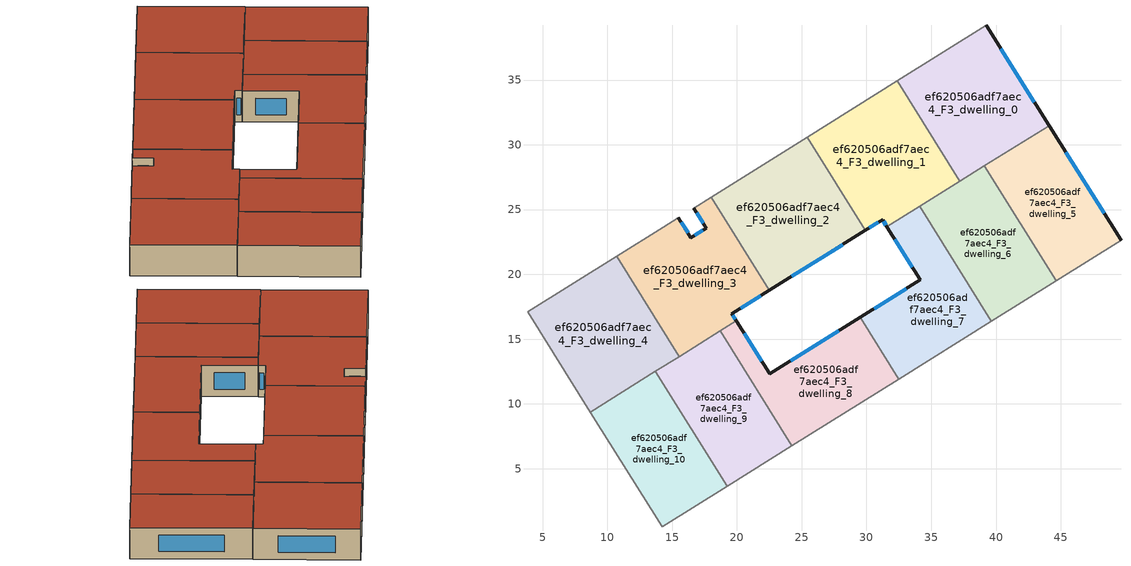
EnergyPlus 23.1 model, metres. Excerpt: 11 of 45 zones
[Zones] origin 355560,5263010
ef620506adf7aec4_F3_dwelling_0
 floor to ef620506adf7aec4_F2_dwelling_0 (EU_floor_Construction): 39.23,39.21 44.09,31.49 37.21,27.19 32.38,34.93 z9
 wall outside (EU_wall_Construction): 44.09,31.49 39.23,39.21 z9:12
 wall to ef620506adf7aec4_F3_dwelling_1 (EU_wall_Construction): 32.38,34.93 37.21,27.19 z9:12
 wall adiabatic (EU_wall_Construction): 39.23,39.21 32.38,34.93 z9:12
 wall to ef620506adf7aec4_F3_dwelling_5 (EU_wall_Construction): 39.1,28.37 44.09,31.49 z9:12
 wall to ef620506adf7aec4_F3_dwelling_6 (EU_wall_Construction): 37.21,27.19 39.1,28.37 z9:12
 window (EU_Window_Construction): 42.95,33.3 40.38,37.4 z9.7:11.3
 roof outside (EU_roof_Construction): 44.09,31.49 39.23,39.21 32.38,34.93 37.21,27.19 z12
ef620506adf7aec4_F3_dwelling_1
 floor to ef620506adf7aec4_F2_dwelling_1 (EU_floor_Construction): 32.38,34.93 37.21,27.19 31.58,23.67 31.24,24.22 29.9,23.39 25.41,30.58 z9
 wall outside (EU_wall_Construction): 29.9,23.39 31.24,24.22 31.58,23.67 z9:12
 wall to ef620506adf7aec4_F3_dwelling_2 (EU_wall_Construction): 25.41,30.58 29.9,23.39 z9:12
 wall adiabatic (EU_wall_Construction): 32.38,34.93 25.41,30.58 z9:12
 wall to ef620506adf7aec4_F3_dwelling_6 (EU_wall_Construction): 34.1,25.24 37.21,27.19 z9:12
 wall to ef620506adf7aec4_F3_dwelling_7 (EU_wall_Construction): 31.58,23.67 34.1,25.24 z9:12
 window (EU_Window_Construction): 31.32,24.09 31.5,23.8 / 30.22,23.58 30.93,24.02 z9.7:11.3
 roof outside (EU_roof_Construction): 37.21,27.19 32.38,34.93 25.41,30.58 29.9,23.39 31.24,24.22 31.58,23.67 z12
ef620506adf7aec4_F3_dwelling_10
 floor to ef620506adf7aec4_F2_dwelling_10 (EU_floor_Construction): 13.7,12.51 19.23,3.65 14.24,0.53 8.69,9.38 z9
 wall adiabatic (EU_wall_Construction): 8.69,9.38 14.24,0.53 19.23,3.65 z9:12
 wall to ef620506adf7aec4_F3_dwelling_9 (EU_wall_Construction): 19.23,3.65 13.7,12.51 z9:12
 wall to ef620506adf7aec4_F3_dwelling_4 (EU_wall_Construction): 13.7,12.51 8.69,9.38 z9:12
 roof outside (EU_roof_Construction): 19.23,3.65 13.7,12.51 8.69,9.38 14.24,0.53 z12
ef620506adf7aec4_F3_dwelling_2
 floor to ef620506adf7aec4_F2_dwelling_2 (EU_floor_Construction): 25.41,30.58 29.9,23.39 22.51,18.77 18.02,25.96 z9
 wall outside (EU_wall_Construction): 22.51,18.77 29.9,23.39 z9:12
 wall to ef620506adf7aec4_F3_dwelling_3 (EU_wall_Construction): 18.02,25.96 22.51,18.77 z9:12
 wall adiabatic (EU_wall_Construction): 25.41,30.58 18.02,25.96 z9:12
 window (EU_Window_Construction): 24.25,19.85 28.17,22.3 z9.7:11.3
 roof outside (EU_roof_Construction): 29.9,23.39 25.41,30.58 18.02,25.96 22.51,18.77 z12
ef620506adf7aec4_F3_dwelling_3
 floor to ef620506adf7aec4_F2_dwelling_3 (EU_floor_Construction): 18.02,25.96 22.51,18.77 19.61,16.96 19.96,16.41 15.55,13.66 10.71,21.4 14.31,23.65 15.48,24.38 16.45,22.84 17.62,23.57 16.65,25.1 z9
 wall outside (EU_wall_Construction): 16.65,25.1 17.62,23.57 16.45,22.84 15.48,24.38 / 19.96,16.41 19.61,16.96 22.51,18.77 z9:12
 wall adiabatic (EU_wall_Construction): 18.02,25.96 16.65,25.1 / 15.48,24.38 14.31,23.65 10.71,21.4 z9:12
 wall to ef620506adf7aec4_F3_dwelling_4 (EU_wall_Construction): 10.71,21.4 15.55,13.66 z9:12
 wall to ef620506adf7aec4_F3_dwelling_9 (EU_wall_Construction): 15.55,13.66 18.71,15.63 z9:12
 wall to ef620506adf7aec4_F3_dwelling_8 (EU_wall_Construction): 18.71,15.63 19.96,16.41 z9:12
 window (EU_Window_Construction): 17.35,23.4 16.73,23.01 / 16.88,24.74 17.39,23.93 / 20.3,17.38 21.83,18.34 / 19.88,16.54 19.7,16.83 / 16.22,23.2 15.71,24.02 z9.7:11.3
 roof outside (EU_roof_Construction): 19.96,16.41 19.61,16.96 22.51,18.77 18.02,25.96 16.65,25.1 17.62,23.57 16.45,22.84 15.48,24.38 14.31,23.65 10.71,21.4 15.55,13.66 z12
ef620506adf7aec4_F3_dwelling_4
 floor to ef620506adf7aec4_F2_dwelling_4 (EU_floor_Construction): 10.71,21.4 15.55,13.66 8.69,9.38 3.83,17.1 z9
 wall adiabatic (EU_wall_Construction): 10.71,21.4 3.83,17.1 8.69,9.38 z9:12
 wall to ef620506adf7aec4_F3_dwelling_9 (EU_wall_Construction): 13.7,12.51 15.55,13.66 z9:12
 roof outside (EU_roof_Construction): 15.55,13.66 10.71,21.4 3.83,17.1 8.69,9.38 z12
ef620506adf7aec4_F3_dwelling_5
 floor to ef620506adf7aec4_F2_dwelling_5 (EU_floor_Construction): 44.09,31.49 49.65,22.64 44.63,19.51 39.1,28.37 z9
 wall outside (EU_wall_Construction): 49.65,22.64 44.09,31.49 z9:12
 wall to ef620506adf7aec4_F3_dwelling_6 (EU_wall_Construction): 39.1,28.37 44.63,19.51 z9:12
 wall adiabatic (EU_wall_Construction): 44.63,19.51 49.65,22.64 z9:12
 window (EU_Window_Construction): 48.34,24.72 45.39,29.41 z9.7:11.3
 roof outside (EU_roof_Construction): 49.65,22.64 44.09,31.49 39.1,28.37 44.63,19.51 z12
ef620506adf7aec4_F3_dwelling_6
 floor to ef620506adf7aec4_F2_dwelling_6 (EU_floor_Construction): 39.1,28.37 44.63,19.51 39.63,16.39 34.1,25.24 z9
 wall to ef620506adf7aec4_F3_dwelling_7 (EU_wall_Construction): 34.1,25.24 39.63,16.39 z9:12
 wall adiabatic (EU_wall_Construction): 39.63,16.39 44.63,19.51 z9:12
 roof outside (EU_roof_Construction): 44.63,19.51 39.1,28.37 34.1,25.24 39.63,16.39 z12
ef620506adf7aec4_F3_dwelling_7
 floor to ef620506adf7aec4_F2_dwelling_7 (EU_floor_Construction): 34.1,25.24 39.63,16.39 32.47,11.92 29.5,16.67 34.15,19.58 31.58,23.67 z9
 wall outside (EU_wall_Construction): 31.58,23.67 34.15,19.58 29.5,16.67 z9:12
 wall adiabatic (EU_wall_Construction): 32.47,11.92 39.63,16.39 z9:12
 wall to ef620506adf7aec4_F3_dwelling_8 (EU_wall_Construction): 29.5,16.67 32.47,11.92 z9:12
 window (EU_Window_Construction): 33.06,18.9 30.6,17.36 / 32.19,22.71 33.55,20.54 z9.7:11.3
 roof outside (EU_roof_Construction): 39.63,16.39 34.1,25.24 31.58,23.67 34.15,19.58 29.5,16.67 32.47,11.92 z12
ef620506adf7aec4_F3_dwelling_8
 floor to ef620506adf7aec4_F2_dwelling_8 (EU_floor_Construction): 29.5,16.67 32.47,11.92 24.24,6.78 18.71,15.63 19.96,16.41 22.53,12.32 z9
 wall outside (EU_wall_Construction): 29.5,16.67 22.53,12.32 19.96,16.41 z9:12
 wall adiabatic (EU_wall_Construction): 24.24,6.78 32.47,11.92 z9:12
 wall to ef620506adf7aec4_F3_dwelling_9 (EU_wall_Construction): 18.71,15.63 24.24,6.78 z9:12
 window (EU_Window_Construction): 21.93,13.28 20.56,15.45 / 27.87,15.65 24.17,13.34 z9.7:11.3
 roof outside (EU_roof_Construction): 32.47,11.92 29.5,16.67 22.53,12.32 19.96,16.41 18.71,15.63 24.24,6.78 z12
ef620506adf7aec4_F3_dwelling_9
 floor to ef620506adf7aec4_F2_dwelling_9 (EU_floor_Construction): 18.71,15.63 24.24,6.78 19.23,3.65 13.7,12.51 z9
 wall adiabatic (EU_wall_Construction): 19.23,3.65 24.24,6.78 z9:12
 roof outside (EU_roof_Construction): 24.24,6.78 18.71,15.63 13.7,12.51 19.23,3.65 z12
[Building]
EU S2 Campaign: North Axis=0; Terrain=City; Solar Distribution=FullExterior
[Site:Location]
Budapest.Ferenc.Liszt.Intl.AP: Latitude=47.437; Longitude=19.256; Time Zone=1; Elevation=185
[SizingPeriod:WeatherFileDays]
AnnualSizingPeriod: Begin Month=1; Begin Day of Month=1; End Month=12; End Day of Month=31; Day of Week for Start Day=Monday; Use Weather File Daylight Saving Period=No; Use Weather File Rain and Snow Indicators=No
[MATERIAL]
EU_InternalMass_Material: Roughness=MediumRough; Thickness=0.1; Conductivity=1; Density=1800; Specific Heat=900; Thermal Absorptance=0.9; Solar Absorptance=0.7; Visible Absorptance=0.7
[MATERIAL:NOMASS] Roughness=MediumRough; Thermal Absorptance=0.9; Solar Absorptance=0.7; Visible Absorptance=0.7
Name | Thermal Resistance
EU_wall_NoMass | 0.832559
EU_roof_NoMass | 1.39638
EU_floor_NoMass | 0.872794
[WINDOWMATERIAL:SIMPLEGLAZINGSYSTEM]
EU_Window_SimpleGlazing: UFactor=2.79869; Solar Heat Gain Coefficient=0.75; Visible Transmittance=0.75
[CONSTRUCTION]
EU_wall_Construction: EU_wall_NoMass
EU_roof_Construction: EU_roof_NoMass
EU_floor_Construction: EU_floor_NoMass
EU_Window_Construction: EU_Window_SimpleGlazing
EU_InternalMass_Construction: EU_InternalMass_Material
[ZONE] Type=1; Multiplier=1; Ceiling Height=autocalculate; Floor Area=autocalculate; Part of Total Floor Area=Yes
Name | Volume
ef620506adf7aec4_F3_dwelling_0 | 221.731
ef620506adf7aec4_F3_dwelling_1 | 221.735
ef620506adf7aec4_F3_dwelling_10; ef620506adf7aec4_F3_dwelling_5 | 184.789
ef620506adf7aec4_F3_dwelling_2 | 221.756
ef620506adf7aec4_F3_dwelling_3 | 221.724
ef620506adf7aec4_F3_dwelling_4 | 221.741
ef620506adf7aec4_F3_dwelling_6; ef620506adf7aec4_F3_dwelling_9 | 184.797
ef620506adf7aec4_F3_dwelling_7 | 184.776
ef620506adf7aec4_F3_dwelling_8 | 184.779
[INTERNALMASS] Construction=EU_InternalMass_Construction
Name | Zone or ZoneList | Surface Area
ef620506adf7aec4_F3_dwelling_0_EU_InternalMass | ef620506adf7aec4_F3_dwelling_0 | 73.9104
ef620506adf7aec4_F3_dwelling_1_EU_InternalMass | ef620506adf7aec4_F3_dwelling_1 | 73.9116
ef620506adf7aec4_F3_dwelling_2_EU_InternalMass | ef620506adf7aec4_F3_dwelling_2 | 73.919
ef620506adf7aec4_F3_dwelling_3_EU_InternalMass | ef620506adf7aec4_F3_dwelling_3 | 73.9079
ef620506adf7aec4_F3_dwelling_4_EU_InternalMass | ef620506adf7aec4_F3_dwelling_4 | 73.9139
ef620506adf7aec4_F3_dwelling_5_EU_InternalMass | ef620506adf7aec4_F3_dwelling_5 | 61.5963
ef620506adf7aec4_F3_dwelling_6_EU_InternalMass | ef620506adf7aec4_F3_dwelling_6 | 61.5991
ef620506adf7aec4_F3_dwelling_7_EU_InternalMass | ef620506adf7aec4_F3_dwelling_7 | 61.5921
ef620506adf7aec4_F3_dwelling_8_EU_InternalMass | ef620506adf7aec4_F3_dwelling_8 | 61.5932
ef620506adf7aec4_F3_dwelling_9_EU_InternalMass | ef620506adf7aec4_F3_dwelling_9 | 61.6011
ef620506adf7aec4_F3_dwelling_10_EU_InternalMass | ef620506adf7aec4_F3_dwelling_10 | 61.5963
[OTHEREQUIPMENT] Fuel Type=Electricity; Design Level Calculation Method=Watts/Area; Power per Zone Floor Area=1; Fraction Latent=0; Fraction Radiant=0; Fraction Lost=0; Carbon Dioxide Generation Rate=0; EndUse Subcategory=EU_Step8_InternalGains
Name | Zone or ZoneList or Space or SpaceList | Schedule
EU_Step8_InternalGain_ef620506adf7aec4_F3_dwelling_0_f000 | ef620506adf7aec4_F3_dwelling_0 | EU_Step8_GainSchedule_ef620506adf7aec4_F3_dwelling_0_f000
EU_Step8_InternalGain_ef620506adf7aec4_F3_dwelling_1_f000 | ef620506adf7aec4_F3_dwelling_1 | EU_Step8_GainSchedule_ef620506adf7aec4_F3_dwelling_1_f000
EU_Step8_InternalGain_ef620506adf7aec4_F3_dwelling_2_f000 | ef620506adf7aec4_F3_dwelling_2 | EU_Step8_GainSchedule_ef620506adf7aec4_F3_dwelling_2_f000
EU_Step8_InternalGain_ef620506adf7aec4_F3_dwelling_3_f000 | ef620506adf7aec4_F3_dwelling_3 | EU_Step8_GainSchedule_ef620506adf7aec4_F3_dwelling_3_f000
EU_Step8_InternalGain_ef620506adf7aec4_F3_dwelling_4_f000 | ef620506adf7aec4_F3_dwelling_4 | EU_Step8_GainSchedule_ef620506adf7aec4_F3_dwelling_4_f000
EU_Step8_InternalGain_ef620506adf7aec4_F3_dwelling_5_f000 | ef620506adf7aec4_F3_dwelling_5 | EU_Step8_GainSchedule_ef620506adf7aec4_F3_dwelling_5_f000
EU_Step8_InternalGain_ef620506adf7aec4_F3_dwelling_6_f000 | ef620506adf7aec4_F3_dwelling_6 | EU_Step8_GainSchedule_ef620506adf7aec4_F3_dwelling_6_f000
EU_Step8_InternalGain_ef620506adf7aec4_F3_dwelling_7_f000 | ef620506adf7aec4_F3_dwelling_7 | EU_Step8_GainSchedule_ef620506adf7aec4_F3_dwelling_7_f000
EU_Step8_InternalGain_ef620506adf7aec4_F3_dwelling_8_f000 | ef620506adf7aec4_F3_dwelling_8 | EU_Step8_GainSchedule_ef620506adf7aec4_F3_dwelling_8_f000
EU_Step8_InternalGain_ef620506adf7aec4_F3_dwelling_9_f000 | ef620506adf7aec4_F3_dwelling_9 | EU_Step8_GainSchedule_ef620506adf7aec4_F3_dwelling_9_f000
EU_Step8_InternalGain_ef620506adf7aec4_F3_dwelling_10_f000 | ef620506adf7aec4_F3_dwelling_10 | EU_Step8_GainSchedule_ef620506adf7aec4_F3_dwelling_10_f000
[ZONEVENTILATION:DESIGNFLOWRATE] Schedule=EU_AlwaysOn; Design Flow Rate Calculation Method=AirChanges/Hour; Air Changes per Hour=0.475469; Ventilation Type=Natural; Fan Pressure Rise=0; Fan Total Efficiency=1; Constant Term Coefficient=1; Temperature Term Coefficient=0; Velocity Term Coefficient=0; Velocity Squared Term Coefficient=0; Minimum Indoor Temperature=-100; Maximum Indoor Temperature=100; Delta Temperature=-100; Minimum Outdoor Temperature=-100; Maximum Outdoor Temperature=100; Maximum Wind Speed=40
Name | Zone or ZoneList or Space or SpaceList
EU_ConstantAir_ef620506adf7aec4_F3_dwelling_0 | ef620506adf7aec4_F3_dwelling_0
EU_ConstantAir_ef620506adf7aec4_F3_dwelling_1 | ef620506adf7aec4_F3_dwelling_1
EU_ConstantAir_ef620506adf7aec4_F3_dwelling_2 | ef620506adf7aec4_F3_dwelling_2
EU_ConstantAir_ef620506adf7aec4_F3_dwelling_3 | ef620506adf7aec4_F3_dwelling_3
EU_ConstantAir_ef620506adf7aec4_F3_dwelling_4 | ef620506adf7aec4_F3_dwelling_4
EU_ConstantAir_ef620506adf7aec4_F3_dwelling_5 | ef620506adf7aec4_F3_dwelling_5
EU_ConstantAir_ef620506adf7aec4_F3_dwelling_6 | ef620506adf7aec4_F3_dwelling_6
EU_ConstantAir_ef620506adf7aec4_F3_dwelling_7 | ef620506adf7aec4_F3_dwelling_7
EU_ConstantAir_ef620506adf7aec4_F3_dwelling_8 | ef620506adf7aec4_F3_dwelling_8
EU_ConstantAir_ef620506adf7aec4_F3_dwelling_9 | ef620506adf7aec4_F3_dwelling_9
EU_ConstantAir_ef620506adf7aec4_F3_dwelling_10 | ef620506adf7aec4_F3_dwelling_10
[HVACTEMPLATE:THERMOSTAT] Constant Heating Setpoint=20; Constant Cooling Setpoint=50
EU_HeatOnly_ef620506adf7aec4_F0_dwelling_0; EU_HeatOnly_ef620506adf7aec4_F0_dwelling_1; EU_HeatOnly_ef620506adf7aec4_F0_dwelling_2; EU_HeatOnly_ef620506adf7aec4_F0_dwelling_3; EU_HeatOnly_ef620506adf7aec4_F0_dwelling_4; EU_HeatOnly_ef620506adf7aec4_F0_dwelling_5; EU_HeatOnly_ef620506adf7aec4_F0_dwelling_6; EU_HeatOnly_ef620506adf7aec4_F0_dwelling_7; EU_HeatOnly_ef620506adf7aec4_F0_dwelling_8; EU_HeatOnly_ef620506adf7aec4_F0_dwelling_9; EU_HeatOnly_ef620506adf7aec4_F0_dwelling_10; EU_HeatOnly_ef620506adf7aec4_F0_dwelling_11; EU_HeatOnly_ef620506adf7aec4_F1_dwelling_0; EU_HeatOnly_ef620506adf7aec4_F1_dwelling_1; EU_HeatOnly_ef620506adf7aec4_F1_dwelling_2; EU_HeatOnly_ef620506adf7aec4_F1_dwelling_3; EU_HeatOnly_ef620506adf7aec4_F1_dwelling_4; EU_HeatOnly_ef620506adf7aec4_F1_dwelling_5; EU_HeatOnly_ef620506adf7aec4_F1_dwelling_6; EU_HeatOnly_ef620506adf7aec4_F1_dwelling_7; EU_HeatOnly_ef620506adf7aec4_F1_dwelling_8; EU_HeatOnly_ef620506adf7aec4_F1_dwelling_9; EU_HeatOnly_ef620506adf7aec4_F1_dwelling_10; EU_HeatOnly_ef620506adf7aec4_F2_dwelling_0; EU_HeatOnly_ef620506adf7aec4_F2_dwelling_1; EU_HeatOnly_ef620506adf7aec4_F2_dwelling_2; EU_HeatOnly_ef620506adf7aec4_F2_dwelling_3; EU_HeatOnly_ef620506adf7aec4_F2_dwelling_4; EU_HeatOnly_ef620506adf7aec4_F2_dwelling_5; EU_HeatOnly_ef620506adf7aec4_F2_dwelling_6; EU_HeatOnly_ef620506adf7aec4_F2_dwelling_7; EU_HeatOnly_ef620506adf7aec4_F2_dwelling_8; EU_HeatOnly_ef620506adf7aec4_F2_dwelling_9; EU_HeatOnly_ef620506adf7aec4_F2_dwelling_10; EU_HeatOnly_ef620506adf7aec4_F3_dwelling_0; EU_HeatOnly_ef620506adf7aec4_F3_dwelling_1; EU_HeatOnly_ef620506adf7aec4_F3_dwelling_2; EU_HeatOnly_ef620506adf7aec4_F3_dwelling_3; EU_HeatOnly_ef620506adf7aec4_F3_dwelling_4; EU_HeatOnly_ef620506adf7aec4_F3_dwelling_5; EU_HeatOnly_ef620506adf7aec4_F3_dwelling_6; EU_HeatOnly_ef620506adf7aec4_F3_dwelling_7; EU_HeatOnly_ef620506adf7aec4_F3_dwelling_8; EU_HeatOnly_ef620506adf7aec4_F3_dwelling_9; EU_HeatOnly_ef620506adf7aec4_F3_dwelling_10
[HVACTEMPLATE:ZONE:IDEALLOADSAIRSYSTEM] System Availability Schedule=EU_AlwaysOn; Maximum Heating Supply Air Temperature=50; Minimum Cooling Supply Air Temperature=13; Maximum Heating Supply Air Humidity Ratio=0.0156; Minimum Cooling Supply Air Humidity Ratio=0.0077; Heating Limit=NoLimit; Cooling Limit=NoLimit; Heating Availability Schedule=EU_AlwaysOn; Cooling Availability Schedule=EU_CoolingOff; Dehumidification Control Type=ConstantSensibleHeatRatio; Cooling Sensible Heat Ratio=0.7; Dehumidification Setpoint=60; Humidification Control Type=None; Humidification Setpoint=30; Outdoor Air Method=None; Outdoor Air Flow Rate per Person=0.00944; Outdoor Air Flow Rate per Zone Floor Area=0; Outdoor Air Flow Rate per Zone=0; Demand Controlled Ventilation Type=None; Outdoor Air Economizer Type=NoEconomizer; Heat Recovery Type=None; Sensible Heat Recovery Effectiveness=0.7; Latent Heat Recovery Effectiveness=0.65
Name | Template Thermostat
ef620506adf7aec4_F3_dwelling_0 | EU_HeatOnly_ef620506adf7aec4_F3_dwelling_0
ef620506adf7aec4_F3_dwelling_1 | EU_HeatOnly_ef620506adf7aec4_F3_dwelling_1
ef620506adf7aec4_F3_dwelling_2 | EU_HeatOnly_ef620506adf7aec4_F3_dwelling_2
ef620506adf7aec4_F3_dwelling_3 | EU_HeatOnly_ef620506adf7aec4_F3_dwelling_3
ef620506adf7aec4_F3_dwelling_4 | EU_HeatOnly_ef620506adf7aec4_F3_dwelling_4
ef620506adf7aec4_F3_dwelling_5 | EU_HeatOnly_ef620506adf7aec4_F3_dwelling_5
ef620506adf7aec4_F3_dwelling_6 | EU_HeatOnly_ef620506adf7aec4_F3_dwelling_6
ef620506adf7aec4_F3_dwelling_7 | EU_HeatOnly_ef620506adf7aec4_F3_dwelling_7
ef620506adf7aec4_F3_dwelling_8 | EU_HeatOnly_ef620506adf7aec4_F3_dwelling_8
ef620506adf7aec4_F3_dwelling_9 | EU_HeatOnly_ef620506adf7aec4_F3_dwelling_9
ef620506adf7aec4_F3_dwelling_10 | EU_HeatOnly_ef620506adf7aec4_F3_dwelling_10
[SIZING:ZONE] Zone Cooling Design Supply Air Temperature Input Method=SupplyAirTemperature; Zone Cooling Design Supply Air Temperature=13; Zone Heating Design Supply Air Temperature Input Method=SupplyAirTemperature; Zone Heating Design Supply Air Temperature=50; Zone Cooling Design Supply Air Humidity Ratio=0.008; Zone Heating Design Supply Air Humidity Ratio=0.008; Cooling Design Air Flow Method=DesignDay; Cooling Design Air Flow Rate=0; Cooling Minimum Air Flow per Zone Floor Area=0.000762; Cooling Minimum Air Flow=0; Cooling Minimum Air Flow Fraction=0.2; Heating Design Air Flow Method=DesignDay; Heating Design Air Flow Rate=0; Heating Maximum Air Flow per Zone Floor Area=0.002032; Heating Maximum Air Flow=0.141576; Heating Maximum Air Flow Fraction=0.3; Account for Dedicated Outdoor Air System=No; Dedicated Outdoor Air System Control Strategy=NeutralSupplyAir; Dedicated Outdoor Air Low Setpoint Temperature for Design=autosize; Dedicated Outdoor Air High Setpoint Temperature for Design=autosize; Zone Load Sizing Method=Sensible Load Only No Latent Load; Zone Latent Cooling Design Supply Air Humidity Ratio Input Method=HumidityRatioDifference; Zone Cooling Design Supply Air Humidity Ratio Difference=0.005; Zone Latent Heating Design Supply Air Humidity Ratio Input Method=HumidityRatioDifference; Zone Humidification Design Supply Air Humidity Ratio Difference=0.005
ef620506adf7aec4_F3_dwelling_0; ef620506adf7aec4_F3_dwelling_1; ef620506adf7aec4_F3_dwelling_2; ef620506adf7aec4_F3_dwelling_3; ef620506adf7aec4_F3_dwelling_4; ef620506adf7aec4_F3_dwelling_5; ef620506adf7aec4_F3_dwelling_6; ef620506adf7aec4_F3_dwelling_7; ef620506adf7aec4_F3_dwelling_8; ef620506adf7aec4_F3_dwelling_9; ef620506adf7aec4_F3_dwelling_10
[SCHEDULE:CONSTANT]
Name | Hourly Value
EU_AlwaysOn | 1
EU_CoolingOff | 0
[SCHEDULE:FILE] Column Number=1; Rows to Skip at Top=0; Number of Hours of Data=8760; Column Separator=Comma; Interpolate to Timestep=No; Minutes per Item=60; Adjust Schedule for Daylight Savings=Yes
Name | File
EU_Step8_GainSchedule_ef620506adf7aec4_F3_dwelling_0_f000 | ../../schedules/ef620506adf7aec4/ef620506adf7aec4_F3_dwelling_0_f000_gain.csv
EU_Step8_GainSchedule_ef620506adf7aec4_F3_dwelling_1_f000 | ../../schedules/ef620506adf7aec4/ef620506adf7aec4_F3_dwelling_1_f000_gain.csv
EU_Step8_GainSchedule_ef620506adf7aec4_F3_dwelling_2_f000 | ../../schedules/ef620506adf7aec4/ef620506adf7aec4_F3_dwelling_2_f000_gain.csv
EU_Step8_GainSchedule_ef620506adf7aec4_F3_dwelling_3_f000 | ../../schedules/ef620506adf7aec4/ef620506adf7aec4_F3_dwelling_3_f000_gain.csv
EU_Step8_GainSchedule_ef620506adf7aec4_F3_dwelling_4_f000 | ../../schedules/ef620506adf7aec4/ef620506adf7aec4_F3_dwelling_4_f000_gain.csv
EU_Step8_GainSchedule_ef620506adf7aec4_F3_dwelling_5_f000 | ../../schedules/ef620506adf7aec4/ef620506adf7aec4_F3_dwelling_5_f000_gain.csv
EU_Step8_GainSchedule_ef620506adf7aec4_F3_dwelling_6_f000 | ../../schedules/ef620506adf7aec4/ef620506adf7aec4_F3_dwelling_6_f000_gain.csv
EU_Step8_GainSchedule_ef620506adf7aec4_F3_dwelling_7_f000 | ../../schedules/ef620506adf7aec4/ef620506adf7aec4_F3_dwelling_7_f000_gain.csv
EU_Step8_GainSchedule_ef620506adf7aec4_F3_dwelling_8_f000 | ../../schedules/ef620506adf7aec4/ef620506adf7aec4_F3_dwelling_8_f000_gain.csv
EU_Step8_GainSchedule_ef620506adf7aec4_F3_dwelling_9_f000 | ../../schedules/ef620506adf7aec4/ef620506adf7aec4_F3_dwelling_9_f000_gain.csv
EU_Step8_GainSchedule_ef620506adf7aec4_F3_dwelling_10_f000 | ../../schedules/ef620506adf7aec4/ef620506adf7aec4_F3_dwelling_10_f000_gain.csv
